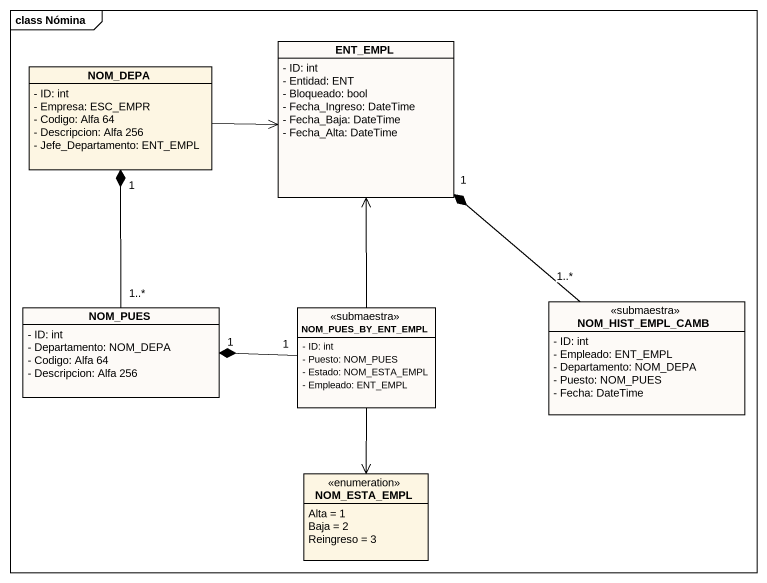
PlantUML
@startuml
mainframe class Nómina
hide circle
hide empty members
skinparam classAttributeIconSize 0
class ENT_EMPL #FDFAF7 {
  - ID: int
  - Entidad: ENT
  - Bloqueado: bool
  - Fecha_Ingreso: DateTime
  - Fecha_Baja: DateTime
  - Fecha_Alta: DateTime
}
class NOM_DEPA {
  - ID: int
  - Empresa: ESC_EMPR
  - Codigo: Alfa 64
  - Descripcion: Alfa 256
  - Jefe_Departamento: ENT_EMPL
}
class NOM_PUES #FDFAF7 {
  - ID: int
  - Departamento: NOM_DEPA
  - Codigo: Alfa 64
  - Descripcion: Alfa 256
}
class NOM_PUES_BY_ENT_EMPL <<submaestra>> #FDFAF7 {
  - ID: int
  - Puesto: NOM_PUES
  - Estado: NOM_ESTA_EMPL
  - Empleado: ENT_EMPL
}
class NOM_HIST_EMPL_CAMB <<submaestra>> #FDFAF7 {
  - ID: int
  - Empleado: ENT_EMPL
  - Departamento: NOM_DEPA
  - Puesto: NOM_PUES
  - Fecha: DateTime
}
enum NOM_ESTA_EMPL {
  Alta = 1
  Baja = 2
  Reingreso = 3
}
NOM_DEPA -right-> ENT_EMPL
NOM_PUES "1..*" -up-* "1" NOM_DEPA
NOM_PUES_BY_ENT_EMPL -up-> ENT_EMPL
NOM_PUES_BY_ENT_EMPL "1" -left-* "1" NOM_PUES
NOM_PUES_BY_ENT_EMPL --> NOM_ESTA_EMPL
NOM_HIST_EMPL_CAMB "1..*" -up-* "1" ENT_EMPL
@enduml
